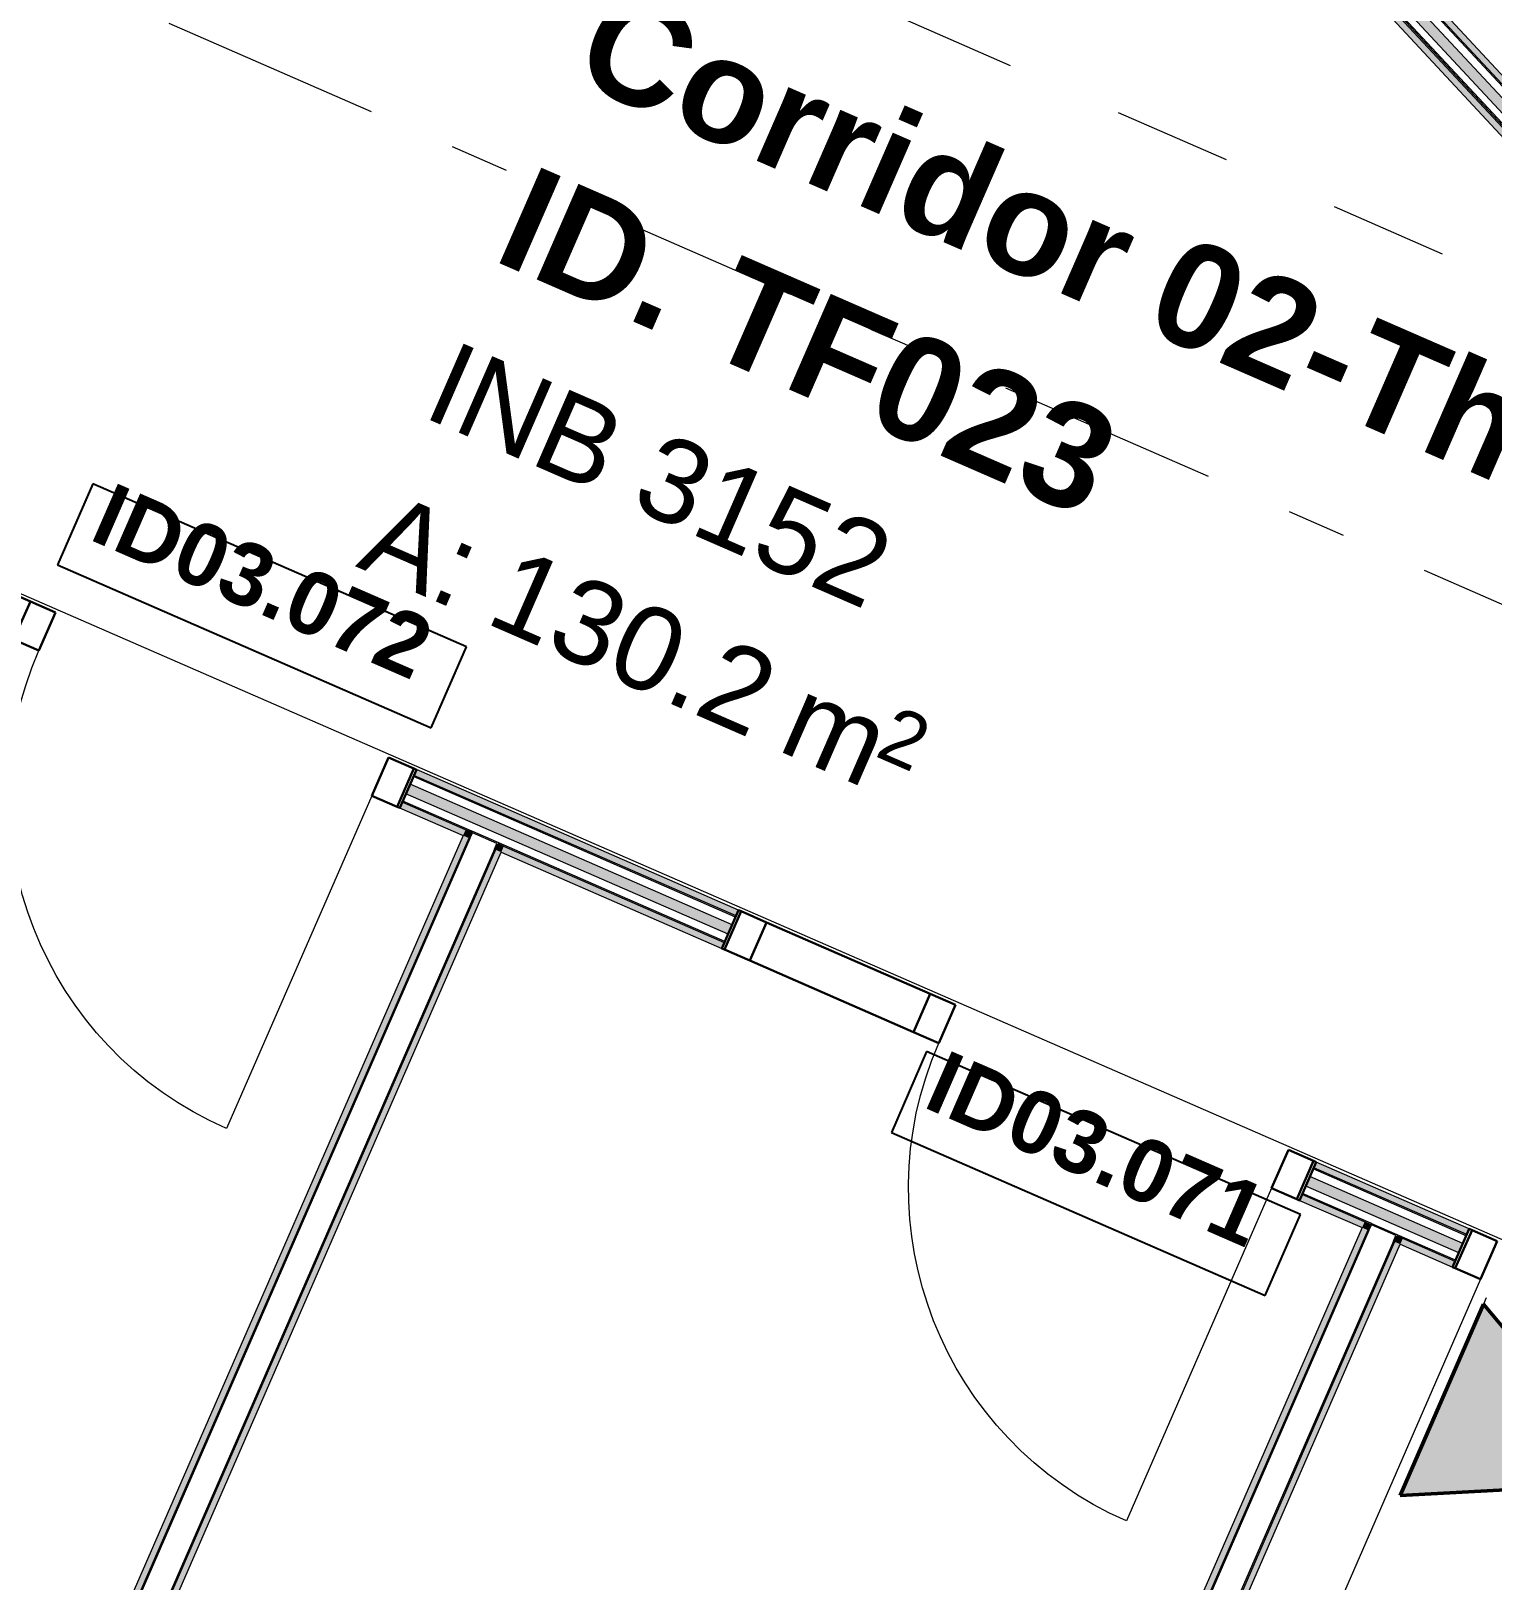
# Model space of a CAD drawing. Header units: millimetres. Extents: x -50172 to 162135, y -142603 to 4572.
# Drawn here: x -29514 to -26013, y -33240 to -29528 of the extents above; entities that cross this region are included whole.
import ezdxf
from ezdxf.enums import TextEntityAlignment as Align

# ---------------------------------------------------------------- set-up
doc = ezdxf.new("R2010")
doc.units = ezdxf.units.MM
doc.header["$MEASUREMENT"] = 0
doc.linetypes.add('Dashed', pattern=[564.444447, 282.222223, -282.222223])
doc.linetypes.add('Double Dashed', pattern=[1093.611073, 529.166651, -211.666656, 141.111112, -211.666656])
for name, color, linetype in [('A-95-MC_Marker_Section_P2.Marker', 7, 'Continuous'), ('New_A-05-M_Gross_Int_Circulation', 7, 'Continuous'), ('New_A-15-MG_Structural_Grid_Phase_2', 7, 'Continuous'), ('New_A-25-M_Wall_Int', 7, 'Continuous'), ('New_ArchiCAD Door Markers', 7, 'Continuous'), ('New_ArchiCAD Doors', 7, 'Continuous')]:
    doc.layers.add(name, color=color, linetype=linetype)
for name, color, linetype, lineweight in [('A-95-MC_Marker_Section_P2.Marker_Pen_No__1', 7, 'Continuous', 13), ('New_A-25-M_Wall_Int_Pen_No__1', 7, 'Continuous', 13), ('New_ArchiCAD Door Markers_Pen_No__1', 7, 'Continuous', 13), ('New_ArchiCAD Door Markers_Pen_No__5', 7, 'Continuous', 25), ('New_ArchiCAD Doors_Pen_No__1', 7, 'Continuous', 13), ('New_ArchiCAD Zone Stamps_Pen_No__6', 7, 'Continuous', 35)]:
    doc.layers.add(name, color=color, linetype=linetype, lineweight=lineweight)
for name, color, linetype, lineweight, true_color in [('A-95-MC_Marker_Section_P2.Marker_Pen_No__25', 7, 'Continuous', 50, 0x2a2a2a), ('New_A-05-M_Gross_Int_Circulation_Pen_No__74', 7, 'Continuous', 20, 0x606060), ('New_A-15-MG_Structural_Grid_Phase_2_Pen_No__222', 7, 'Continuous', 13, 0x65af33), ('New_A-25-M_Wall_Int_Pen_No__107', 7, 'Continuous', 15, 0xa6a6a6), ('New_ArchiCAD Doors_Pen_No__43', 7, 'Continuous', 30, 0x444444), ('New_ArchiCAD Doors_Pen_No__63', 7, 'Continuous', 20, 0x606060)]:
    doc.layers.add(name, color=color, linetype=linetype, lineweight=lineweight, true_color=true_color)
doc.styles.add('GENERATED_STYLE_1', font='')
doc.styles.add('GENERATED_STYLE_2', font='')
doc.styles.add('GENERATED_STYLE_3', font='')
doc.styles.add('GENERATED_STYLE_4', font='')
doc.styles.get('GENERATED_STYLE_1').set_extended_font_data('Arial', bold=True)
doc.styles.get('GENERATED_STYLE_2').set_extended_font_data('Swis721 BT', bold=True)
doc.styles.get('GENERATED_STYLE_3').set_extended_font_data('Arial')
doc.styles.get('GENERATED_STYLE_4').set_extended_font_data('Swis721 BT')

# ---------------------------------------------------------------- blocks, each defined once
blk = doc.blocks.new('Corridor 02-Third_INB 3152_2_1', base_point=(-27291.1, -30973.4))
at = {"layer": 'New_A-05-M_Gross_Int_Circulation_Pen_No__74', "linetype": 'Continuous'}
for p, q in [((-25292.6, -30497.4), (-28082.1, -27499.9)), ((-31017.7, -30231.4), (-11792.5, -38614.6))]:
    blk.add_line(p, q, dxfattribs=at)
at = {"layer": 'New_ArchiCAD Zone Stamps_Pen_No__6'}
for tag, height, style, p in [('ROOM_NAME', 250, 'GENERATED_STYLE_1', (-28123.9, -29413.8)), ('zoneNameLine2', 250, 'GENERATED_STYLE_1', (-28312.4, -29846)), ('ROOM_NUMBER', 200, 'GENERATED_STYLE_3', (-28500.8, -30266.7)), ('measuredAreaCode', 200, 'GENERATED_STYLE_3', (-28657.8, -30626.8)), ('ROOM_HOLES_PRM', 200, 'GENERATED_STYLE_3', (-28350.4, -30760.8)), ('DUMMY_649', 200, 'GENERATED_STYLE_3', (-27721.3, -31035.2)), ('DUMMY_650', 133.3, 'GENERATED_STYLE_3', (-27442, -31141.7))]:
    blk.add_attdef(tag, text='', height=height, rotation=336.4404, dxfattribs=dict(at, style=style)).set_placement(p, align=Align.TOP_LEFT)
blk = doc.blocks.new('*X345')
at = {"layer": 'New_A-25-M_Wall_Int_Pen_No__107', "linetype": 'Continuous'}
blk.add_hatch(color=256, dxfattribs=at).paths.add_polyline_path([(-28605.6, -31332.7), (-28615.6, -31355.6), (-27843.6, -31692.3), (-27833.6, -31669.4)])
blk = doc.blocks.new('*X346')
at = {"layer": 'New_A-25-M_Wall_Int_Pen_No__107', "linetype": 'Continuous'}
blk.add_hatch(color=256, dxfattribs=at).paths.add_polyline_path([(-26449.5, -32273), (-26459.5, -32296), (-26092.8, -32455.9), (-26082.8, -32433)])
blk = doc.blocks.new('Door with Sidelight on Side 2 19_4')
at = {"layer": 'New_ArchiCAD Doors_Pen_No__1', "linetype": 'Continuous'}
for p, q in [((-755, 0), (-755, -15)), ((755, 0), (755, -15)), ((-755, -15), (-755, -18)), ((-755, -18), (-755, -37)), ((-755, -37), (-755, -62)), ((755, -15), (755, -18)), ((755, -18), (755, -37)), ((755, -37), (755, -62)), ((-755, -62), (-755, -82)), ((755, -62), (755, -82)), ((-755, -82), (-755, -85)), ((-755, -85), (-755, -100)), ((755, -82), (755, -85)), ((755, -85), (755, -100))]:
    blk.add_line(p, q, dxfattribs=at)
at = {"layer": 'New_ArchiCAD Doors_Pen_No__43', "linetype": 'Continuous'}
for p, q in [((-748, 0), (-755, 0)), ((-755, 0), (-755, -100)), ((-682, 0), (-748, 0)), ((-748, 0), (-748, -100)), ((-254, 0), (-682, 0)), ((-682, 0), (-682, -100)), ((-682, -100), (-682, 0)), ((-254, -100), (-254, 0)), ((-188, 0), (-254, 0)), ((-254, 0), (-254, -100)), ((-188, -100), (-188, 0)), ((748, 0), (682, 0)), ((682, 0), (682, -100)), ((748, 0), (755, 0)), ((748, -100), (748, 0)), ((755, 0), (755, -100)), ((-748, -100), (-755, -100)), ((-748, -100), (-682, -100)), ((-682, -100), (-254, -100)), ((-254, -100), (-188, -100)), ((682, -100), (748, -100)), ((748, -100), (755, -100))]:
    blk.add_line(p, q, dxfattribs=at)
at = {"layer": 'New_ArchiCAD Doors_Pen_No__63', "linetype": 'Continuous'}
blk.add_line((682, 0), (682, 870), dxfattribs=at)
blk.add_arc((682, 0), 870, 90, 180, dxfattribs=at)
blk = doc.blocks.new('Door Stamp 17_16')
at = {"layer": 'New_ArchiCAD Door Markers_Pen_No__5', "linetype": 'Continuous'}
for p, q in [((206.6, 241.9), (-770.5, 241.9)), ((-770.5, 241.9), (-770.5, 30.2)), ((206.6, 241.9), (-770.5, 241.9)), ((206.6, 30.2), (206.6, 241.9)), ((-770.5, 30.2), (206.6, 30.2))]:
    blk.add_line(p, q, dxfattribs=at)
at = {"layer": 'New_ArchiCAD Door Markers_Pen_No__1', "style": 'GENERATED_STYLE_2'}
blk.add_attdef('AC_WIDO_ID', text='', height=150, rotation=180, dxfattribs=at).set_placement((147.8, 286.5), align=Align.BOTTOM_LEFT)
blk = doc.blocks.new('Door Stamp 17_21')
at = {"layer": 'New_ArchiCAD Door Markers_Pen_No__5', "linetype": 'Continuous'}
for p, q in [((229.3, -206), (-747.8, -206)), ((-747.8, -206), (-747.8, -417.8)), ((229.3, -206), (-747.8, -206)), ((229.3, -417.8), (229.3, -206)), ((-747.8, -417.8), (229.3, -417.8))]:
    blk.add_line(p, q, dxfattribs=at)
at = {"layer": 'New_ArchiCAD Door Markers_Pen_No__1', "style": 'GENERATED_STYLE_2'}
blk.add_attdef('AC_WIDO_ID', text='', height=150, rotation=180, dxfattribs=at).set_placement((170.5, -161.2), align=Align.BOTTOM_LEFT)
blk = doc.blocks.new('Wall_29_1', base_point=(-11961.5, -38659.6))
at = {"layer": 'New_A-25-M_Wall_Int_Pen_No__107', "linetype": 'Continuous', "lineweight": 0, "true_color": 0x535353}
for points in [[(-28596.4, -31311.6), (-28597.6, -31314.3), (-27825.6, -31651.1), (-27824.4, -31648.3)], [(-28624.4, -31375.8), (-28458.9, -31447.9), (-28457.7, -31445.2), (-28623.2, -31373)], [(-28464.9, -31461.7), (-28462.1, -31462.9), (-28456.1, -31449.1), (-28458.9, -31447.9)], [(-28458.9, -31447.9), (-28456.1, -31449.1), (-28454.9, -31446.4), (-28457.7, -31445.2)], [(-28454.9, -31446.4), (-28456.1, -31449.1), (-27852.4, -31712.5), (-27851.2, -31709.7)], [(-28403.5, -31488.5), (-28400.7, -31489.7), (-28394.7, -31475.9), (-28397.5, -31474.7)], [(-26440.3, -32252), (-26441.5, -32254.7), (-26074.8, -32414.7), (-26073.6, -32411.9)], [(-26467.1, -32313.4), (-26468.3, -32316.1), (-26304.9, -32387.4), (-26303.7, -32384.7)], [(-26310.8, -32401.2), (-26308.1, -32402.4), (-26302.1, -32388.6), (-26304.9, -32387.4)], [(-26304.9, -32387.4), (-26302.1, -32388.6), (-26300.9, -32385.9), (-26303.7, -32384.7)], [(-26300.9, -32385.9), (-26302.1, -32388.6), (-26101.6, -32476.1), (-26100.4, -32473.3)], [(-26249.4, -32427.9), (-26246.7, -32429.1), (-26240.7, -32415.4), (-26243.4, -32414.2)]]:
    blk.add_hatch(color=251, dxfattribs=at).paths.add_polyline_path(points)
at = {"layer": 'New_A-25-M_Wall_Int_Pen_No__107', "linetype": 'Continuous'}
for points in [[(-28590.4, -31297.8), (-28596.4, -31311.6), (-27824.4, -31648.3), (-27818.4, -31634.6)], [(-28630.4, -31389.5), (-28478.6, -31455.7), (-28472.6, -31441.9), (-28624.4, -31375.8)], [(-28478.6, -31455.7), (-28464.9, -31461.7), (-28458.9, -31447.9), (-28472.6, -31441.9)], [(-28400.7, -31489.7), (-28387, -31495.7), (-28381, -31481.9), (-28394.7, -31475.9)], [(-28381, -31481.9), (-28387, -31495.7), (-27858.4, -31726.2), (-27852.4, -31712.5)], [(-26434.3, -32238.2), (-26440.3, -32252), (-26073.6, -32411.9), (-26067.6, -32398.2)], [(-26474.3, -32329.9), (-26324.6, -32395.2), (-26318.6, -32381.4), (-26468.3, -32316.1)], [(-26324.6, -32395.2), (-26310.8, -32401.2), (-26304.9, -32387.4), (-26318.6, -32381.4)], [(-26246.7, -32429.1), (-26232.9, -32435.1), (-26226.9, -32421.4), (-26240.7, -32415.4)], [(-26226.9, -32421.4), (-26232.9, -32435.1), (-26107.6, -32489.8), (-26101.6, -32476.1)]]:
    blk.add_hatch(color=256, dxfattribs=at).paths.add_polyline_path(points)
at = {"layer": 'New_A-25-M_Wall_Int_Pen_No__1', "linetype": 'Continuous'}
for p, q in [((-28605.6, -31332.7), (-28597.6, -31314.3)), ((-28597.6, -31314.3), (-28596.4, -31311.6)), ((-27825.6, -31651.1), (-28597.6, -31314.3)), ((-28596.4, -31311.6), (-28590.4, -31297.8)), ((-27824.4, -31648.3), (-28596.4, -31311.6)), ((-28623.2, -31373), (-28615.6, -31355.6)), ((-28615.6, -31355.6), (-28605.6, -31332.7)), ((-27843.6, -31692.3), (-28615.6, -31355.6)), ((-27833.6, -31669.4), (-28605.6, -31332.7)), ((-28630.4, -31389.5), (-28624.4, -31375.8)), ((-28624.4, -31375.8), (-28623.2, -31373)), ((-28472.6, -31441.9), (-28624.4, -31375.8)), ((-28457.7, -31445.2), (-28623.2, -31373)), ((-28458.9, -31447.9), (-28472.6, -31441.9)), ((-28458.9, -31447.9), (-28464.9, -31461.7)), ((-28462.1, -31462.9), (-28456.1, -31449.1)), ((-28454.9, -31446.4), (-28457.7, -31445.2)), ((-28397.5, -31474.7), (-28456.1, -31449.1)), ((-27851.2, -31709.7), (-28454.9, -31446.4)), ((-28403.5, -31488.5), (-28397.5, -31474.7)), ((-28400.7, -31489.7), (-28394.7, -31475.9)), ((-28381, -31481.9), (-28394.7, -31475.9)), ((-27852.4, -31712.5), (-28381, -31481.9)), ((-27833.6, -31669.4), (-27825.6, -31651.1)), ((-27825.6, -31651.1), (-27824.4, -31648.3)), ((-27824.4, -31648.3), (-27818.4, -31634.6)), ((-27851.2, -31709.7), (-27843.6, -31692.3)), ((-27843.6, -31692.3), (-27833.6, -31669.4)), ((-27858.4, -31726.2), (-27852.4, -31712.5)), ((-27852.4, -31712.5), (-27851.2, -31709.7)), ((-26449.5, -32273), (-26441.5, -32254.7)), ((-26441.5, -32254.7), (-26440.3, -32252)), ((-26074.8, -32414.7), (-26441.5, -32254.7)), ((-26440.3, -32252), (-26434.3, -32238.2)), ((-26073.6, -32411.9), (-26440.3, -32252)), ((-26459.5, -32296), (-26449.5, -32273)), ((-26082.8, -32433), (-26449.5, -32273)), ((-26474.3, -32329.9), (-26468.3, -32316.1)), ((-26468.3, -32316.1), (-26467.1, -32313.4)), ((-26318.6, -32381.4), (-26468.3, -32316.1)), ((-26467.1, -32313.4), (-26459.5, -32296)), ((-26303.7, -32384.7), (-26467.1, -32313.4)), ((-26092.8, -32455.9), (-26459.5, -32296)), ((-26304.9, -32387.4), (-26318.6, -32381.4)), ((-26304.9, -32387.4), (-26310.8, -32401.2)), ((-26308.1, -32402.4), (-26302.1, -32388.6)), ((-26300.9, -32385.9), (-26303.7, -32384.7)), ((-26243.4, -32414.2), (-26302.1, -32388.6)), ((-26100.4, -32473.3), (-26300.9, -32385.9)), ((-26073.6, -32411.9), (-26067.6, -32398.2)), ((-26249.4, -32427.9), (-26243.4, -32414.2)), ((-26246.7, -32429.1), (-26240.7, -32415.4)), ((-26226.9, -32421.4), (-26240.7, -32415.4)), ((-26101.6, -32476.1), (-26226.9, -32421.4)), ((-26092.8, -32455.9), (-26082.8, -32433)), ((-26082.8, -32433), (-26074.8, -32414.7)), ((-26074.8, -32414.7), (-26073.6, -32411.9)), ((-26107.6, -32489.8), (-26101.6, -32476.1)), ((-26101.6, -32476.1), (-26100.4, -32473.3)), ((-26100.4, -32473.3), (-26092.8, -32455.9))]:
    blk.add_line(p, q, dxfattribs=at)
at = {"layer": 'New_A-25-M_Wall_Int_Pen_No__1', "linetype": 'Continuous', "flags": 128}
for points in [[(-27818.4, -31634.6), (-28590.4, -31297.8)], [(-28630.4, -31389.5), (-28478.6, -31455.7)], [(-28387, -31495.7), (-27858.4, -31726.2)], [(-26067.6, -32398.2), (-26434.3, -32238.2)], [(-26474.3, -32329.9), (-26324.6, -32395.2)], [(-26232.9, -32435.1), (-26107.6, -32489.8)]]:
    blk.add_lwpolyline(points, dxfattribs=at)
at = {"layer": 'New_A-25-M_Wall_Int', "color": 250, "lineweight": 50, "true_color": 0x2a2a2a}
for name in ['*X345', '*X346']:
    blk.add_blockref(name, (0, 0), dxfattribs=at)
at = {"layer": 'New_ArchiCAD Door Markers'}
ref = blk.add_blockref('Door Stamp 17_21', (-29322.4, -31087.7), dxfattribs=dict(at, rotation=156.4356490361658))
ref.add_attrib('AC_WIDO_ID', 'ID03.072', dxfattribs={"layer": 'New_ArchiCAD Door Markers_Pen_No__1', "color": 7, "height": 150, "rotation": 336.4356, "style": 'GENERATED_STYLE_2'}).set_placement((-29396.3, -30785.9), align=Align.BOTTOM_LEFT)
ref = blk.add_blockref('Door Stamp 17_16', (-27166.3, -32028), dxfattribs=dict(at, rotation=156.4356490361658))
ref.add_attrib('AC_WIDO_ID', 'ID03.071', dxfattribs={"layer": 'New_ArchiCAD Door Markers_Pen_No__1', "color": 7, "height": 150, "rotation": 336.4356, "style": 'GENERATED_STYLE_2'}).set_placement((-27398.5, -32145.9), align=Align.BOTTOM_LEFT)
at = {"layer": 'New_ArchiCAD Doors', "color": 251, "linetype": 'Continuous', "lineweight": 20, "true_color": 0x606060, "xscale": -1, "zscale": 1000, "rotation": 156.4356490361658}
for p in [(-29322.4, -31087.7), (-27166.3, -32028)]:
    blk.add_blockref('Door with Sidelight on Side 2 19_4', p, dxfattribs=at)
at = {"layer": 'New_ArchiCAD Doors', "color": 251, "linetype": 'Continuous', "lineweight": 20, "true_color": 0x606060, "zscale": 1000, "rotation": 156.4356490361658}
blk.add_blockref('Door with Sidelight on Side 2 19_4', (-25415.5, -32791.6), dxfattribs=at)
blk = doc.blocks.new('Wall_30_1', base_point=(-26232.9, -32435.1))
at = {"layer": 'New_A-25-M_Wall_Int_Pen_No__107', "linetype": 'Continuous'}
for points in [[(-26324.6, -32395.2), (-27937.6, -36093.5), (-27923.9, -36099.5), (-26310.8, -32401.2)], [(-26246.7, -32429.1), (-27859.7, -36127.5), (-27846, -36133.5), (-26232.9, -32435.1)]]:
    blk.add_hatch(color=256, dxfattribs=at).paths.add_polyline_path(points)
at = {"layer": 'New_A-25-M_Wall_Int_Pen_No__107', "linetype": 'Continuous', "lineweight": 0, "true_color": 0x535353}
for points in [[(-26310.8, -32401.2), (-27923.9, -36099.5), (-27921.1, -36100.7), (-26308.1, -32402.4)], [(-26249.4, -32427.9), (-27862.5, -36126.3), (-27859.7, -36127.5), (-26246.7, -32429.1)]]:
    blk.add_hatch(color=251, dxfattribs=at).paths.add_polyline_path(points)
at = {"layer": 'New_A-25-M_Wall_Int_Pen_No__1', "linetype": 'Continuous'}
for p, q in [((-26310.8, -32401.2), (-27923.9, -36099.5)), ((-26308.1, -32402.4), (-27921.1, -36100.7)), ((-26249.4, -32427.9), (-27862.5, -36126.3)), ((-26246.7, -32429.1), (-27859.7, -36127.5))]:
    blk.add_line(p, q, dxfattribs=at)
at = {"layer": 'New_A-25-M_Wall_Int_Pen_No__1', "linetype": 'Continuous', "flags": 128}
for points in [[(-26324.6, -32395.2), (-27937.6, -36093.5)], [(-27846, -36133.5), (-26232.9, -32435.1)]]:
    blk.add_lwpolyline(points, dxfattribs=at)
blk = doc.blocks.new('Wall_35_1', base_point=(-28387, -31495.7))
at = {"layer": 'New_A-25-M_Wall_Int_Pen_No__107', "linetype": 'Continuous'}
for points in [[(-28478.6, -31455.7), (-30093.6, -35158.5), (-30079.8, -35164.5), (-28464.9, -31461.7)], [(-28400.7, -31489.7), (-30015.7, -35192.4), (-30001.9, -35198.4), (-28387, -31495.7)]]:
    blk.add_hatch(color=256, dxfattribs=at).paths.add_polyline_path(points)
at = {"layer": 'New_A-25-M_Wall_Int_Pen_No__107', "linetype": 'Continuous', "lineweight": 0, "true_color": 0x535353}
for points in [[(-28464.9, -31461.7), (-30079.8, -35164.5), (-30077.1, -35165.7), (-28462.1, -31462.9)], [(-28403.5, -31488.5), (-30018.4, -35191.2), (-30015.7, -35192.4), (-28400.7, -31489.7)]]:
    blk.add_hatch(color=251, dxfattribs=at).paths.add_polyline_path(points)
at = {"layer": 'New_A-25-M_Wall_Int_Pen_No__1', "linetype": 'Continuous'}
for p, q in [((-28464.9, -31461.7), (-30079.8, -35164.5)), ((-28462.1, -31462.9), (-30077.1, -35165.7)), ((-28403.5, -31488.5), (-30018.4, -35191.2)), ((-28400.7, -31489.7), (-30015.7, -35192.4))]:
    blk.add_line(p, q, dxfattribs=at)
at = {"layer": 'New_A-25-M_Wall_Int_Pen_No__1', "linetype": 'Continuous', "flags": 128}
for points in [[(-28478.6, -31455.7), (-30093.6, -35158.5)], [(-30001.9, -35198.4), (-28387, -31495.7)]]:
    blk.add_lwpolyline(points, dxfattribs=at)
blk = doc.blocks.new('*X463')
at = {"layer": 'New_A-25-M_Wall_Int_Pen_No__107', "linetype": 'Continuous'}
blk.add_hatch(color=256, dxfattribs=at).paths.add_polyline_path([(-28090.4, -27466.3), (-25326.8, -30436.1), (-25325.6, -30400.7), (-28072.1, -27449.3)])
blk = doc.blocks.new('Wall_59_1', base_point=(-28275.9, -27175.9))
at = {"layer": 'New_A-25-M_Wall_Int_Pen_No__107', "linetype": 'Continuous'}
for points in [[(-28056, -27434.3), (-25324.4, -30369.6), (-25323.7, -30348.4), (-28045, -27424.1)], [(-28118.2, -27492.2), (-25328.8, -30489.8), (-25328, -30468.6), (-28107.2, -27482)]]:
    blk.add_hatch(color=256, dxfattribs=at).paths.add_polyline_path(points)
at = {"layer": 'New_A-25-M_Wall_Int_Pen_No__107', "linetype": 'Continuous', "lineweight": 0, "true_color": 0x535353}
for points in [[(-28058.2, -27436.4), (-25324.6, -30373.9), (-25324.4, -30369.6), (-28056, -27434.3)], [(-28107.2, -27482), (-25328, -30468.6), (-25327.8, -30464.3), (-28105, -27480)]]:
    blk.add_hatch(color=251, dxfattribs=at).paths.add_polyline_path(points)
at = {"layer": 'New_A-25-M_Wall_Int_Pen_No__1', "linetype": 'Continuous'}
for p, q in [((-28090.4, -27466.3), (-25326.8, -30436.1)), ((-28072.1, -27449.3), (-25325.6, -30400.7)), ((-28058.2, -27436.4), (-25324.6, -30373.9)), ((-28056, -27434.3), (-25324.4, -30369.6)), ((-28107.2, -27482), (-25328, -30468.6)), ((-28105, -27480), (-25327.8, -30464.3))]:
    blk.add_line(p, q, dxfattribs=at)
at = {"layer": 'New_A-25-M_Wall_Int_Pen_No__1', "linetype": 'Continuous', "flags": 128}
for points in [[(-25323.7, -30348.4), (-28045, -27424.1)], [(-28118.2, -27492.2), (-25328.8, -30489.8)]]:
    blk.add_lwpolyline(points, dxfattribs=at)
at = {"layer": 'New_A-25-M_Wall_Int', "color": 250, "lineweight": 50, "true_color": 0x2a2a2a}
blk.add_blockref('*X463', (0, 0), dxfattribs=at)
blk = doc.blocks.new('Standard grid marker_37')
at = {"layer": 'New_A-15-MG_Structural_Grid_Phase_2_Pen_No__222', "linetype": 'Double Dashed'}
blk.add_line((705.1, 0), (11275, 0), dxfattribs=at)
at = {"layer": 'New_A-15-MG_Structural_Grid_Phase_2_Pen_No__222', "style": 'GENERATED_STYLE_4'}
for tag, p in [('AC_MarkerText_1_0', (-500, 43.4)), ('AC_MarkerText_1_1', (12480.1, 43.4))]:
    blk.add_attdef(tag, text='', height=350, rotation=180, dxfattribs=at).set_placement(p, align=Align.MIDDLE_CENTER)
blk = doc.blocks.new('Cutting Plane_4_1', base_point=(18850.6, -50545.4))
at = {"layer": 'A-95-MC_Marker_Section_P2.Marker_Pen_No__1', "linetype": 'Dashed'}
blk.add_line((-6471, -38635.4), (-31881.6, -27555.2), dxfattribs=at)
blk = doc.blocks.new('Cutting Plane_8_1', base_point=(-22091.6, -23538.9))
at = {"layer": 'A-95-MC_Marker_Section_P2.Marker_Pen_No__25', "linetype": 'Continuous'}
blk.add_hatch(color=256, dxfattribs=at).paths.add_polyline_path([(-26233.3, -33037), (-26033.4, -32578.7), (-25675, -33007.7)])
at = {"layer": 'A-95-MC_Marker_Section_P2.Marker_Pen_No__1', "linetype": 'Dashed'}
blk.add_line((-22191.5, -23768), (-26033.4, -32578.7), dxfattribs=at)
at = {"layer": 'A-95-MC_Marker_Section_P2.Marker_Pen_No__25', "linetype": 'Continuous'}
for p, q in [((-26233.3, -33037), (-26033.4, -32578.7)), ((-26033.4, -32578.7), (-25675, -33007.7)), ((-25675, -33007.7), (-26233.3, -33037))]:
    blk.add_line(p, q, dxfattribs=at)

msp = doc.modelspace()

# ---------------------------------------------------------------- block references
at = {"layer": 'A-95-MC_Marker_Section_P2.Marker'}
for name, p in [('Cutting Plane_8_1', (-22091.6, -23538.9)), ('Cutting Plane_4_1', (18850.6, -50545.4))]:
    msp.add_blockref(name, p, dxfattribs=at)
at = {"layer": 'New_A-05-M_Gross_Int_Circulation', "linetype": 'Continuous'}
ref = msp.add_blockref('Corridor 02-Third_INB 3152_2_1', (-27291.1, -30973.4), dxfattribs=at)
ref.add_attrib('ROOM_NAME', 'Corridor 02-Third', dxfattribs={"layer": 'New_ArchiCAD Zone Stamps_Pen_No__6', "color": 7, "height": 250, "rotation": 336.4404, "style": 'GENERATED_STYLE_1'}).set_placement((-28123.9, -29413.8), align=Align.TOP_LEFT)
ref.add_attrib('ROOM_HOLES_PRM', '130.2', dxfattribs={"layer": 'New_ArchiCAD Zone Stamps_Pen_No__6', "color": 7, "height": 200, "rotation": 336.4404, "style": 'GENERATED_STYLE_3'}).set_placement((-28350.4, -30760.8), align=Align.TOP_LEFT)
ref.add_attrib('ROOM_NUMBER', 'INB 3152', dxfattribs={"layer": 'New_ArchiCAD Zone Stamps_Pen_No__6', "color": 7, "height": 200, "rotation": 336.4404, "style": 'GENERATED_STYLE_3'}).set_placement((-28500.8, -30266.7), align=Align.TOP_LEFT)
ref.add_attrib('zoneNameLine2', 'ID. TF023', dxfattribs={"layer": 'New_ArchiCAD Zone Stamps_Pen_No__6', "color": 7, "height": 250, "rotation": 336.4404, "style": 'GENERATED_STYLE_1'}).set_placement((-28312.4, -29846), align=Align.TOP_LEFT)
ref.add_attrib('measuredAreaCode', 'A: ', dxfattribs={"layer": 'New_ArchiCAD Zone Stamps_Pen_No__6', "color": 7, "height": 200, "rotation": 336.4404, "style": 'GENERATED_STYLE_3'}).set_placement((-28657.8, -30626.8), align=Align.TOP_LEFT)
ref.add_attrib('DUMMY_649', ' m', dxfattribs={"layer": 'New_ArchiCAD Zone Stamps_Pen_No__6', "color": 7, "height": 200, "rotation": 336.4404, "style": 'GENERATED_STYLE_3'}).set_placement((-27721.3, -31035.2), align=Align.TOP_LEFT)
ref.add_attrib('DUMMY_650', '2', dxfattribs={"layer": 'New_ArchiCAD Zone Stamps_Pen_No__6', "color": 7, "height": 133.3, "rotation": 336.4404, "style": 'GENERATED_STYLE_3'}).set_placement((-27442, -31141.7), align=Align.TOP_LEFT)
at = {"layer": 'New_A-15-MG_Structural_Grid_Phase_2', "color": 8, "linetype": 'Continuous', "lineweight": 15, "zscale": 1000, "rotation": 156.4404115839929}
msp.add_blockref('Standard grid marker_37', (-22036.6, -32625.7), dxfattribs=at)
at = {"layer": 'New_A-25-M_Wall_Int', "color": 250, "lineweight": 50, "true_color": 0x2a2a2a}
for name, p in [('Wall_59_1', (-28275.9, -27175.9)), ('Wall_29_1', (-11961.5, -38659.6)), ('Wall_35_1', (-28387, -31495.7)), ('Wall_30_1', (-26232.9, -32435.1))]:
    msp.add_blockref(name, p, dxfattribs=at)

doc.saveas('drawing.dxf')
